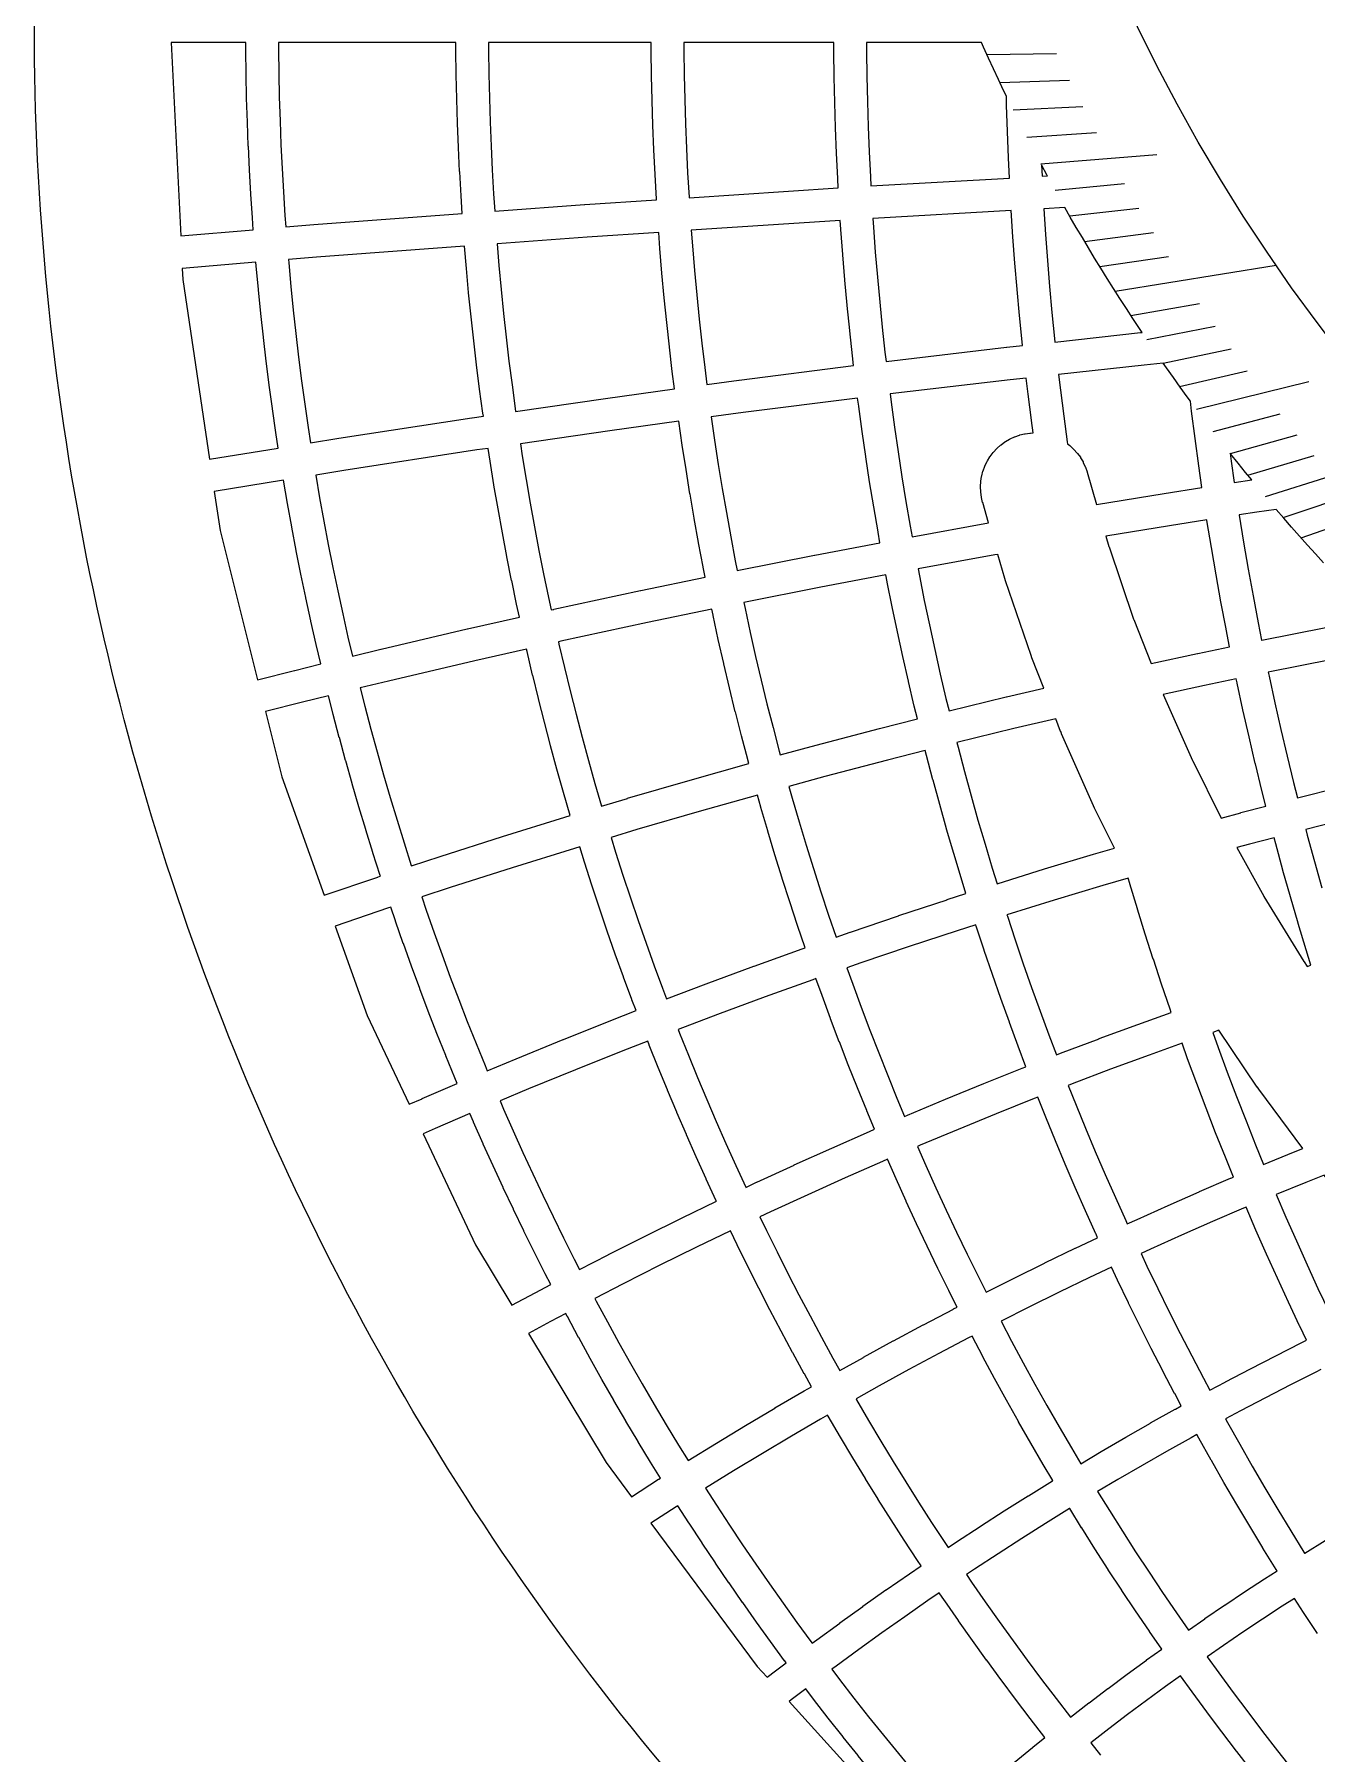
# Model space of a CAD drawing. Header units: millimetres. Extents: x -67 to 67, y -67 to 67.
# Drawn here: x -67 to -35.43, y -42.53 to -0.2 of the extents above; entities that cross this region are included whole.
import ezdxf

# ---------------------------------------------------------------- set-up
doc = ezdxf.new("R2010")
doc.units = ezdxf.units.MM
for name, color, linetype in [('CUT_INNER', 6, 'Continuous'), ('CUT_OUTER', 1, 'Continuous'), ('ENGRAVE', 7, 'Continuous'), ('ENGRAVE_FINE', 8, 'Continuous')]:
    doc.layers.add(name, color=color, linetype=linetype)

msp = doc.modelspace()

# ---------------------------------------------------------------- linework, layer by layer
at = {"layer": 'CUT_INNER'}
for points in [[(-61.6098, -5.0093), (-61.6313, -4.7213), (-61.6315, -4.7178), (-61.6699, -4.1322), (-61.6701, -4.1287), (-61.7034, -3.5427), (-61.7036, -3.5392), (-61.7317, -2.9529), (-61.7319, -2.9494), (-61.7549, -2.363), (-61.755, -2.3595), (-61.773, -1.7728), (-61.773, -1.7693), (-61.7858, -1.1825), (-61.7859, -1.179), (-61.7936, -0.5922), (-61.7936, -0.5887), (-61.7944, -0.402), (-63.6303, -0.402), (-63.3966, -5.1578)], [(-60.982, -1.1668), (-60.9693, -1.75), (-60.9515, -2.3332), (-60.9286, -2.9161), (-60.9006, -3.4989), (-60.8675, -4.0813), (-60.8293, -4.6635), (-60.8086, -4.9428), (-60.1183, -4.8854), (-60.1148, -4.8851), (-56.4655, -4.6139), (-56.4939, -4.1796), (-56.4941, -4.1761), (-56.5278, -3.5834), (-56.528, -3.5799), (-56.5565, -2.9869), (-56.5566, -2.9834), (-56.5799, -2.3901), (-56.58, -2.3866), (-56.5982, -1.7932), (-56.5983, -1.7897), (-56.6112, -1.1961), (-56.6113, -1.1926), (-56.6191, -0.599), (-56.6191, -0.5955), (-56.6199, -0.402), (-60.9904, -0.402), (-60.9896, -0.5834)], [(-55.8074, -1.1803), (-55.7945, -1.7704), (-55.7765, -2.3603), (-55.7533, -2.95), (-55.725, -3.5396), (-55.6915, -4.1288), (-55.6636, -4.5544), (-53.4502, -4.3899), (-53.4467, -4.3896), (-51.6818, -4.2739), (-51.6827, -4.2608), (-51.6829, -4.2573), (-51.7172, -3.653), (-51.7174, -3.6495), (-51.7464, -3.0449), (-51.7466, -3.0414), (-51.7703, -2.4365), (-51.7705, -2.433), (-51.789, -1.828), (-51.789, -1.8245), (-51.8022, -1.2193), (-51.8023, -1.2158), (-51.8102, -0.6106), (-51.8103, -0.6071), (-51.8112, -0.402), (-55.8159, -0.402), (-55.8151, -0.5902)], [(-50.9984, -1.2035), (-50.9853, -1.8052), (-50.9669, -2.4067), (-50.9433, -3.0081), (-50.9144, -3.6092), (-50.8803, -4.21), (-50.8795, -4.2214), (-47.2047, -3.9805), (-47.2175, -3.7543), (-47.2177, -3.7508), (-47.2476, -3.1293), (-47.2477, -3.1258), (-47.2722, -2.5041), (-47.2723, -2.5006), (-47.2913, -1.8787), (-47.2914, -1.8752), (-47.305, -1.2531), (-47.305, -1.2496), (-47.3132, -0.6275), (-47.3132, -0.624), (-47.3142, -0.402), (-51.0072, -0.402), (-51.0063, -0.6018)], [(-46.5011, -1.2373), (-46.4876, -1.8559), (-46.4687, -2.4743), (-46.4444, -3.0925), (-46.4147, -3.7105), (-46.4022, -3.9312), (-42.9912, -3.7375), (-43.0149, -3.2439), (-43.015, -3.2404), (-43.0404, -2.5958), (-43.0405, -2.5923), (-43.0602, -1.9474), (-43.0603, -1.9439), (-43.0651, -1.7207), (-43.1331, -1.5804), (-43.2595, -1.3154), (-43.3842, -1.0496), (-43.5073, -0.783), (-43.6288, -0.5156), (-43.6796, -0.402), (-46.5101, -0.402), (-46.5092, -0.6187)], [(-42.1884, -3.6919), (-42.0573, -3.6845), (-42.0642, -3.6719), (-42.2017, -3.4166)], [(-46.2933, -5.5626), (-46.2421, -6.1792), (-46.1855, -6.7953), (-46.1235, -7.4108), (-46.0562, -8.0259), (-46.0289, -8.2563), (-43.0617, -7.9051), (-43.0583, -7.9047), (-42.6684, -7.862), (-42.6783, -7.7712), (-42.6787, -7.7677), (-42.7433, -7.1258), (-42.7437, -7.1223), (-42.8027, -6.4799), (-42.803, -6.4764), (-42.8564, -5.8335), (-42.8567, -5.83), (-42.9045, -5.1866), (-42.9048, -5.1831), (-42.9469, -4.5403), (-46.3531, -4.7337), (-46.3392, -4.9456)], [(-42.1026, -5.1288), (-42.0551, -5.7687), (-42.0019, -6.4081), (-41.9432, -7.047), (-41.8789, -7.6854), (-41.8692, -7.7744), (-39.7621, -7.5437), (-39.7586, -7.5433), (-39.7229, -7.5397), (-39.789, -7.4414), (-39.9514, -7.1968), (-40.1123, -6.9511), (-40.2716, -6.7045), (-40.4295, -6.4569), (-40.5858, -6.2084), (-40.7406, -5.9589), (-40.8939, -5.7084), (-41.0456, -5.457), (-41.1958, -5.2047), (-41.3445, -4.9515), (-41.4915, -4.6973), (-41.624, -4.4652), (-42.1442, -4.4947)], [(-55.5603, -5.8945), (-55.5063, -6.4822), (-55.4472, -7.0694), (-55.3829, -7.6561), (-55.3136, -8.2422), (-55.2391, -8.8277), (-55.1595, -9.4125), (-55.1494, -9.4821), (-52.9401, -9.1618), (-52.9366, -9.1613), (-51.2385, -8.9302), (-51.2927, -8.504), (-51.2931, -8.5005), (-51.3642, -7.8994), (-51.3646, -7.8959), (-51.4305, -7.2942), (-51.4309, -7.2907), (-51.4915, -6.6885), (-51.4919, -6.685), (-51.5473, -6.0822), (-51.5476, -6.0787), (-51.5977, -5.4755), (-51.598, -5.472), (-51.6274, -5.0761), (-53.3924, -5.1918), (-55.605, -5.3562)], [(-50.7465, -6.0104), (-50.6914, -6.6097), (-50.6311, -7.2084), (-50.5656, -7.8067), (-50.4949, -8.4043), (-50.4418, -8.8218), (-49.651, -8.7142), (-49.6475, -8.7137), (-46.8268, -8.3549), (-46.8548, -8.1186), (-46.8552, -8.1151), (-46.9229, -7.4966), (-46.9233, -7.4931), (-46.9856, -6.8741), (-46.986, -6.8706), (-47.0429, -6.251), (-47.0432, -6.2475), (-47.0947, -5.6274), (-47.095, -5.6239), (-47.1411, -5.0034), (-47.1414, -4.9999), (-47.1556, -4.783), (-50.8251, -5.0235), (-50.7963, -5.4107)], [(-60.7378, -5.8267), (-60.6844, -6.4077), (-60.626, -6.9881), (-60.5624, -7.5681), (-60.4939, -8.1474), (-60.4202, -8.7262), (-60.3416, -9.3043), (-60.2579, -9.8816), (-60.2002, -10.2562), (-59.5059, -10.1431), (-59.5025, -10.1426), (-56.2252, -9.6381), (-56.2217, -9.6376), (-55.9451, -9.5975), (-55.9554, -9.5261), (-55.9559, -9.5227), (-56.036, -8.9344), (-56.0364, -8.9309), (-56.1113, -8.3419), (-56.1118, -8.3385), (-56.1816, -7.7489), (-56.182, -7.7454), (-56.2466, -7.1552), (-56.247, -7.1517), (-56.3064, -6.561), (-56.3068, -6.5575), (-56.3611, -5.9663), (-56.3614, -5.9628), (-56.4069, -5.4158), (-60.0535, -5.6868), (-60.7446, -5.7442)], [(-60.9938, -10.3854), (-61.0528, -10.0022), (-61.0533, -9.9987), (-61.1375, -9.4179), (-61.138, -9.4144), (-61.2171, -8.8329), (-61.2176, -8.8294), (-61.2917, -8.2472), (-61.2921, -8.2437), (-61.3611, -7.6608), (-61.3615, -7.6574), (-61.4254, -7.0739), (-61.4257, -7.0704), (-61.4845, -6.4865), (-61.4849, -6.483), (-61.5386, -5.8985), (-61.5389, -5.895), (-61.5459, -5.8108), (-63.3571, -5.9613), (-63.3435, -6.2387), (-63.3435, -6.2388), (-62.6875, -10.6613)], [(-41.7337, -8.9604), (-41.6527, -9.5968), (-41.5662, -10.2326), (-41.5591, -10.2811), (-41.507, -10.3206), (-41.4976, -10.3285), (-41.4101, -10.4095), (-41.4016, -10.4183), (-41.3224, -10.5074), (-41.3147, -10.517), (-41.2447, -10.6135), (-41.238, -10.6238), (-41.1778, -10.7267), (-41.1722, -10.7375), (-41.1223, -10.8459), (-41.1177, -10.8572), (-41.0778, -10.9728), (-41.0759, -10.9787), (-40.8439, -11.7733), (-39.1807, -11.5024), (-39.1772, -11.5019), (-38.2499, -11.3592), (-38.3274, -10.8248), (-38.3279, -10.8213), (-38.4189, -10.1524), (-38.4194, -10.1489), (-38.5046, -9.4791), (-38.505, -9.4757), (-38.5342, -9.2292), (-38.6107, -9.1253), (-38.7834, -8.8879), (-38.9547, -8.6494), (-39.1245, -8.4099), (-39.2045, -8.2956), (-39.6763, -8.3431), (-41.7795, -8.5734)], [(-45.9054, -9.254), (-45.8219, -9.8671), (-45.7331, -10.4794), (-45.639, -11.0909), (-45.5396, -11.7015), (-45.4348, -12.3113), (-45.3886, -12.5669), (-43.5036, -12.2261), (-43.6486, -11.7295), (-43.6501, -11.7236), (-43.6786, -11.6047), (-43.6809, -11.5926), (-43.6971, -11.4745), (-43.6982, -11.4623), (-43.7028, -11.3432), (-43.7026, -11.3309), (-43.6955, -11.2119), (-43.6942, -11.1997), (-43.6755, -11.082), (-43.673, -11.07), (-43.6428, -10.9546), (-43.6391, -10.9429), (-43.5977, -10.8311), (-43.5929, -10.8198), (-43.5408, -10.7126), (-43.5349, -10.7018), (-43.4726, -10.6002), (-43.4656, -10.5901), (-43.3936, -10.4951), (-43.3857, -10.4857), (-43.3047, -10.3982), (-43.296, -10.3896), (-43.2068, -10.3105), (-43.1972, -10.3028), (-43.1007, -10.2328), (-43.0905, -10.2261), (-42.9876, -10.1659), (-42.9767, -10.1602), (-42.8684, -10.1104), (-42.857, -10.1058), (-42.7443, -10.0668), (-42.7326, -10.0634), (-42.6166, -10.0356), (-42.6046, -10.0334), (-42.4864, -10.0171), (-42.4742, -10.0161), (-42.4074, -10.0135), (-42.4496, -9.7035), (-42.45, -9.7001), (-42.5315, -9.0601), (-42.5319, -9.0566), (-42.5787, -8.661), (-42.969, -8.7037), (-45.9308, -9.0543)], [(-50.2514, -10.1932), (-50.1599, -10.788), (-50.0631, -11.3819), (-49.9612, -11.975), (-49.8541, -12.5672), (-49.7419, -13.1585), (-49.694, -13.3993), (-47.7897, -13.0205), (-47.7863, -13.0198), (-46.1789, -12.7147), (-46.2263, -12.4526), (-46.2269, -12.4492), (-46.3323, -11.836), (-46.3328, -11.8325), (-46.4329, -11.2184), (-46.4334, -11.2149), (-46.5281, -10.6), (-46.5286, -10.5965), (-46.6179, -9.9807), (-46.6183, -9.9772), (-46.7023, -9.3607), (-46.7027, -9.3572), (-46.7287, -9.1529), (-49.5443, -9.5111), (-50.3347, -9.6186)], [(-54.985, -10.5799), (-54.8901, -11.1624), (-54.7902, -11.7441), (-54.6852, -12.3249), (-54.5751, -12.9047), (-54.4599, -13.4836), (-54.3398, -14.0614), (-54.2727, -14.3702), (-54.2089, -14.3558), (-54.2055, -14.355), (-52.0731, -13.892), (-52.0696, -13.8913), (-50.4816, -13.561), (-50.5308, -13.3136), (-50.5315, -13.3102), (-50.6444, -12.7155), (-50.645, -12.712), (-50.7527, -12.1164), (-50.7533, -12.1129), (-50.8558, -11.5164), (-50.8564, -11.5129), (-50.9537, -10.9155), (-50.9542, -10.912), (-51.0463, -10.3137), (-51.0468, -10.3103), (-51.1314, -9.727), (-52.8265, -9.9577), (-55.0316, -10.2775)], [(-60.0726, -11.05), (-59.9765, -11.6091), (-59.8727, -12.1832), (-59.7639, -12.7563), (-59.6501, -13.3285), (-59.5313, -13.8997), (-59.4075, -14.4698), (-59.2787, -15.0389), (-59.1677, -15.5103), (-58.468, -15.3391), (-58.4645, -15.3382), (-56.3406, -14.8381), (-56.3371, -14.8373), (-55.0569, -14.5476), (-55.1258, -14.2303), (-55.1266, -14.2268), (-55.2475, -13.6456), (-55.2482, -13.6421), (-55.364, -13.0598), (-55.3647, -13.0564), (-55.4754, -12.4731), (-55.476, -12.4697), (-55.5817, -11.8854), (-55.5823, -11.882), (-55.6828, -11.2969), (-55.6834, -11.2934), (-55.7788, -10.7074), (-55.7794, -10.704), (-55.8273, -10.3928), (-56.1046, -10.433), (-59.3784, -10.9369)], [(-37.5315, -10.7112), (-37.4552, -11.2369), (-37.0261, -11.1708), (-37.177, -10.9858), (-37.3612, -10.7571), (-37.544, -10.5273), (-37.5591, -10.508)], [(-60.5909, -15.8586), (-60.5875, -15.8577), (-59.9487, -15.7014), (-60.0617, -15.2214), (-60.0625, -15.218), (-60.192, -14.6456), (-60.1928, -14.6421), (-60.3173, -14.0686), (-60.3181, -14.0652), (-60.4376, -13.4905), (-60.4383, -13.4871), (-60.5528, -12.9115), (-60.5535, -12.908), (-60.6629, -12.3314), (-60.6636, -12.328), (-60.768, -11.7504), (-60.7686, -11.7469), (-60.8662, -11.1792), (-62.5695, -11.4566), (-62.427, -12.4175), (-62.427, -12.4175), (-61.5068, -16.0912)], [(-38.3579, -15.4437), (-38.3545, -15.4429), (-37.568, -15.2794), (-37.6553, -14.8404), (-37.656, -14.8369), (-37.7819, -14.1736), (-37.7826, -14.1702), (-37.9027, -13.5058), (-37.9033, -13.5024), (-38.0176, -12.837), (-38.0182, -12.8335), (-38.1267, -12.1672), (-38.1273, -12.1637), (-38.1288, -12.154), (-39.0531, -12.2963), (-40.617, -12.551), (-40.5414, -12.8098), (-40.5381, -12.8204), (-39.9333, -14.5956), (-39.9295, -14.606), (-39.5046, -15.6926)], [(-45.2093, -13.528), (-45.0886, -14.1348), (-44.9626, -14.7405), (-44.8313, -15.3451), (-44.6948, -15.9486), (-44.553, -16.5508), (-44.4786, -16.8547), (-43.0684, -16.5096), (-43.065, -16.5088), (-42.1475, -16.2927), (-42.4378, -15.5504), (-42.4388, -15.5478), (-42.4583, -15.4945), (-42.4592, -15.4919), (-43.0858, -13.6526), (-43.0867, -13.6499), (-43.1038, -13.5959), (-43.1046, -13.5932), (-43.2769, -13.0028), (-43.3505, -13.0154), (-45.2417, -13.3574)], [(-49.5019, -14.3379), (-49.3742, -14.926), (-49.2414, -15.513), (-49.1035, -16.0987), (-48.9605, -16.6833), (-48.8123, -17.2666), (-48.6591, -17.8485), (-48.6342, -17.9397), (-47.7494, -17.6985), (-47.746, -17.6976), (-46.1925, -17.2886), (-46.1892, -17.2877), (-45.2582, -17.0513), (-45.3344, -16.7402), (-45.3352, -16.7368), (-45.4778, -16.1311), (-45.4786, -16.1277), (-45.6159, -15.5208), (-45.6167, -15.5174), (-45.7487, -14.9094), (-45.7494, -14.9059), (-45.8761, -14.2968), (-45.8768, -14.2933), (-45.9982, -13.6831), (-45.9989, -13.6796), (-46.032, -13.5051), (-47.6346, -13.8094), (-49.5333, -14.1871)], [(-54.0976, -15.1549), (-54.0843, -15.2138), (-53.949, -15.7883), (-53.8087, -16.3616), (-53.6634, -16.9336), (-53.5132, -17.5043), (-53.3579, -18.0738), (-53.1977, -18.6418), (-53.0347, -19.2012), (-52.3977, -19.0095), (-52.3943, -19.0085), (-50.8521, -18.559), (-50.8487, -18.558), (-49.4097, -18.1521), (-49.4352, -18.0583), (-49.4362, -18.0549), (-49.5903, -17.4696), (-49.5911, -17.4662), (-49.7401, -16.8795), (-49.741, -16.8761), (-49.8849, -16.2881), (-49.8857, -16.2847), (-50.0244, -15.6955), (-50.0252, -15.6921), (-50.1588, -15.1017), (-50.1596, -15.0983), (-50.288, -14.5068), (-50.2887, -14.5033), (-50.3209, -14.3487), (-51.9042, -14.6781), (-54.0332, -15.1403)], [(-58.9764, -16.2912), (-58.8627, -16.7389), (-58.7142, -17.3031), (-58.5607, -17.8659), (-58.4024, -18.4274), (-58.2391, -18.9875), (-58.071, -19.5462), (-57.898, -20.1034), (-57.7201, -20.659), (-57.7151, -20.6742), (-57.01, -20.4417), (-57.0067, -20.4406), (-55.4768, -19.9509), (-55.4734, -19.9498), (-53.9393, -19.4735), (-53.9359, -19.4724), (-53.8046, -19.4329), (-53.9701, -18.8651), (-53.9711, -18.8617), (-54.1322, -18.2903), (-54.1332, -18.2869), (-54.2893, -17.7141), (-54.2902, -17.7107), (-54.4414, -17.1366), (-54.4423, -17.1332), (-54.5884, -16.5578), (-54.5893, -16.5544), (-54.7304, -15.9777), (-54.7312, -15.9743), (-54.8673, -15.3964), (-54.8681, -15.3929), (-54.8818, -15.3323), (-56.158, -15.6211), (-58.2786, -16.1204)], [(-36.4561, -16.6578), (-36.3079, -17.3129), (-36.154, -17.9666), (-35.9943, -18.619), (-35.8986, -18.996), (-34.8588, -18.7319), (-34.8554, -18.731), (-33.6374, -18.433), (-33.634, -18.4322), (-33.209, -18.3321), (-33.3313, -17.7917), (-33.332, -17.7883), (-33.4835, -17.0908), (-33.4842, -17.0874), (-33.6296, -16.3885), (-33.6303, -16.3851), (-33.7695, -15.6851), (-33.7702, -15.6816), (-33.8313, -15.3597), (-35.0476, -15.5906), (-36.6191, -15.9032), (-36.5986, -16.0015)], [(-37.2934, -19.3615), (-37.29, -19.3606), (-36.6765, -19.1991), (-36.774, -18.8152), (-36.7749, -18.8118), (-36.9353, -18.156), (-36.9362, -18.1526), (-37.0909, -17.4955), (-37.0917, -17.492), (-37.2407, -16.8336), (-37.2415, -16.8301), (-37.3847, -16.1704), (-37.3854, -16.1669), (-37.4062, -16.0669), (-38.189, -16.2297), (-39.2036, -16.45), (-38.4826, -18.0774), (-38.4778, -18.0874), (-37.7785, -19.4938)], [(-58.539, -20.9459), (-58.5356, -20.9448), (-58.4787, -20.926), (-58.4842, -20.9091), (-58.4853, -20.9058), (-58.6642, -20.3468), (-58.6653, -20.3435), (-58.8393, -19.7829), (-58.8404, -19.7796), (-59.0095, -19.2176), (-59.0105, -19.2142), (-59.1747, -18.6507), (-59.1757, -18.6474), (-59.335, -18.0825), (-59.336, -18.0791), (-59.4903, -17.5129), (-59.4913, -17.5095), (-59.6407, -16.9419), (-59.6416, -16.9385), (-59.7574, -16.4823), (-60.3947, -16.6383), (-61.3114, -16.8711), (-60.9093, -18.4766), (-60.9092, -18.4767), (-59.8647, -21.3959)], [(-44.2536, -17.7514), (-44.0961, -18.3497), (-43.9334, -18.9466), (-43.7654, -19.5421), (-43.5923, -20.1361), (-43.414, -20.7285), (-43.2954, -21.1104), (-42.1278, -20.7478), (-42.1244, -20.7468), (-40.9237, -20.3855), (-40.9204, -20.3845), (-40.4035, -20.2338), (-40.8926, -19.2504), (-40.8938, -19.2479), (-40.9179, -19.1966), (-40.9191, -19.1941), (-41.7063, -17.4175), (-41.7074, -17.415), (-41.7292, -17.3626), (-41.7302, -17.3601), (-41.8518, -17.0491), (-42.879, -17.291), (-44.2833, -17.6346)], [(-48.3375, -19.0084), (-48.1691, -19.5861), (-47.9956, -20.1624), (-47.8172, -20.7371), (-47.6337, -21.3103), (-47.4452, -21.8818), (-47.2611, -22.4243), (-46.9108, -22.302), (-46.9075, -22.3009), (-45.7202, -21.8978), (-45.7168, -21.8967), (-44.5261, -21.5041), (-44.5227, -21.503), (-44.0613, -21.3553), (-44.1824, -20.9653), (-44.1834, -20.9619), (-44.3627, -20.3661), (-44.3637, -20.3628), (-44.5378, -19.7654), (-44.5388, -19.762), (-44.7077, -19.1632), (-44.7086, -19.1598), (-44.8723, -18.5595), (-44.8732, -18.5561), (-45.0316, -17.9544), (-45.0325, -17.951), (-45.0629, -17.8312), (-45.9895, -18.0665), (-47.5396, -18.4746), (-48.4203, -18.7147)], [(-52.6875, -20.3372), (-52.5075, -20.8993), (-52.3227, -21.4598), (-52.133, -22.0187), (-51.9384, -22.5759), (-51.739, -23.1314), (-51.5347, -23.6851), (-51.4358, -23.946), (-50.4609, -23.5767), (-50.4576, -23.5755), (-49.2813, -23.1415), (-49.278, -23.1403), (-48.0979, -22.7166), (-48.0946, -22.7154), (-48.0201, -22.6894), (-48.2071, -22.1386), (-48.2082, -22.1353), (-48.3978, -21.5604), (-48.3989, -21.5571), (-48.5834, -20.9806), (-48.5845, -20.9772), (-48.764, -20.3991), (-48.765, -20.3958), (-48.9394, -19.8162), (-48.9404, -19.8128), (-49.1098, -19.2317), (-49.1108, -19.2283), (-49.1957, -18.9272), (-50.6288, -19.3313), (-52.1676, -19.7799), (-52.8013, -19.9706)], [(-57.4614, -21.4371), (-57.3499, -21.7655), (-57.1575, -22.3163), (-56.9604, -22.8654), (-56.7585, -23.4127), (-56.5518, -23.9583), (-56.3403, -24.502), (-56.1241, -25.0439), (-55.9032, -25.5839), (-55.8476, -25.7166), (-55.1402, -25.42), (-55.1369, -25.4186), (-53.9764, -24.9438), (-53.9732, -24.9425), (-52.8086, -24.4779), (-52.8053, -24.4766), (-52.1859, -24.2357), (-52.2872, -23.9683), (-52.2884, -23.965), (-52.4939, -23.408), (-52.4951, -23.4047), (-52.6957, -22.8459), (-52.6969, -22.8426), (-52.8926, -22.2821), (-52.8938, -22.2788), (-53.0846, -21.7166), (-53.0857, -21.7133), (-53.2717, -21.1494), (-53.2727, -21.1461), (-53.4537, -20.5806), (-53.4548, -20.5773), (-53.5712, -20.2023), (-53.7025, -20.2418), (-55.2333, -20.7171), (-56.7599, -21.2058)], [(-35.5685, -23.1167), (-35.6859, -22.7385), (-35.6869, -22.7352), (-35.8815, -22.0887), (-35.8825, -22.0853), (-36.0714, -21.4372), (-36.0724, -21.4338), (-36.2556, -20.784), (-36.2566, -20.7806), (-36.4342, -20.1293), (-36.4351, -20.1259), (-36.4742, -19.9773), (-37.0836, -20.1377), (-37.3911, -20.2215), (-36.7289, -21.4169), (-36.7233, -21.4265), (-35.7428, -23.0251), (-35.7368, -23.0344), (-35.661, -23.1464)], [(-40.7831, -24.9257), (-40.7798, -24.9245), (-39.8297, -24.574), (-39.8264, -24.5728), (-39.0082, -24.279), (-39.0356, -24.2006), (-39.0368, -24.1973), (-39.2441, -23.5864), (-39.2452, -23.5831), (-39.4473, -22.9704), (-39.4484, -22.967), (-39.645, -22.3526), (-39.6461, -22.3493), (-39.8374, -21.7332), (-39.8384, -21.7298), (-40.0243, -21.1121), (-40.0253, -21.1087), (-40.065, -20.9726), (-40.6937, -21.1559), (-41.891, -21.5162), (-43.0521, -21.8767), (-43.0419, -21.9087), (-42.8482, -22.4962), (-42.6493, -23.0821), (-42.4453, -23.6662), (-42.2362, -24.2485), (-42.0221, -24.829), (-41.8342, -25.325), (-41.7334, -25.2857), (-41.7301, -25.2845)], [(-57.455, -26.4026), (-57.4517, -26.4012), (-56.588, -26.0301), (-56.6454, -25.8932), (-56.6467, -25.8899), (-56.8689, -25.3467), (-56.8703, -25.3435), (-57.0877, -24.7983), (-57.089, -24.7951), (-57.3017, -24.2481), (-57.303, -24.2448), (-57.5109, -23.6959), (-57.5122, -23.6927), (-57.7153, -23.142), (-57.7165, -23.1387), (-57.9148, -22.5863), (-57.916, -22.583), (-58.1095, -22.0289), (-58.1107, -22.0256), (-58.225, -21.6889), (-58.2822, -21.7078), (-59.5938, -22.153), (-58.8049, -24.3578), (-58.8049, -24.3578), (-57.7719, -26.542)], [(-44.5649, -26.4155), (-44.5616, -26.4141), (-43.6243, -26.0307), (-43.6211, -26.0293), (-42.6805, -25.6541), (-42.6772, -25.6528), (-42.5835, -25.6164), (-42.7746, -25.1122), (-42.7758, -25.1089), (-42.9911, -24.5251), (-42.9923, -24.5218), (-43.2026, -23.9362), (-43.2038, -23.9329), (-43.4089, -23.3455), (-43.4101, -23.3422), (-43.6101, -22.753), (-43.6112, -22.7497), (-43.806, -22.1588), (-43.8071, -22.1554), (-43.8179, -22.1216), (-44.2759, -22.2682), (-45.4634, -22.6597), (-46.6474, -23.0616), (-46.9948, -23.183), (-46.85, -23.5862), (-46.6417, -24.1508), (-46.4285, -24.7136), (-46.2104, -25.2745), (-45.9874, -25.8334), (-45.7595, -26.3904), (-45.5717, -26.8384), (-45.502, -26.8084), (-45.4988, -26.8071)], [(-48.2924, -28.0363), (-48.2892, -28.0348), (-47.3658, -27.6189), (-47.3626, -27.6175), (-46.4357, -27.2096), (-46.4325, -27.2082), (-46.3104, -27.1558), (-46.5017, -26.6997), (-46.503, -26.6965), (-46.7322, -26.1362), (-46.7335, -26.133), (-46.9578, -25.5708), (-46.9591, -25.5675), (-47.1785, -25.0034), (-47.1797, -25.0001), (-47.3942, -24.434), (-47.3954, -24.4308), (-47.6049, -23.8629), (-47.6061, -23.8596), (-47.7539, -23.448), (-47.8278, -23.4739), (-49.0046, -23.8964), (-50.1777, -24.3292), (-51.147, -24.6964), (-51.1117, -24.7871), (-50.893, -25.3352), (-50.6695, -25.8815), (-50.4413, -26.4258), (-50.2083, -26.968), (-49.9706, -27.5082), (-49.7282, -28.0464), (-49.4811, -28.5823), (-49.4793, -28.5863), (-49.2152, -28.4617), (-49.2121, -28.4603)], [(-37.9825, -24.7711), (-37.8476, -25.1468), (-37.6256, -25.7488), (-37.3982, -26.3488), (-37.1657, -26.9468), (-36.9279, -27.5427), (-36.7322, -28.0213), (-35.9968, -27.7204), (-35.9935, -27.7191), (-35.7663, -27.6284), (-36.8513, -26.168), (-36.8529, -26.1657), (-36.8857, -26.1195), (-36.8873, -26.1172), (-37.8329, -24.7188)], [(-51.961, -29.7862), (-51.9579, -29.7846), (-51.0496, -29.3367), (-51.0465, -29.3352), (-50.2061, -28.9299), (-50.209, -28.9237), (-50.2105, -28.9205), (-50.4591, -28.3814), (-50.4605, -28.3782), (-50.7044, -27.8369), (-50.7058, -27.8337), (-50.9449, -27.2902), (-50.9463, -27.287), (-51.1807, -26.7415), (-51.1821, -26.7383), (-51.4117, -26.1908), (-51.413, -26.1875), (-51.6378, -25.638), (-51.6391, -25.6348), (-51.8591, -25.0834), (-51.8604, -25.0801), (-51.897, -24.986), (-52.5123, -25.2253), (-53.6736, -25.6886), (-54.8309, -26.1621), (-55.5337, -26.4568), (-55.4473, -26.6579), (-55.2124, -27.1919), (-54.9727, -27.7239), (-54.7285, -28.2537), (-54.4796, -28.7814), (-54.2262, -29.3068), (-53.9681, -29.8301), (-53.7055, -30.351), (-53.5738, -30.6069), (-52.8685, -30.2436), (-52.8654, -30.242)], [(-41.4436, -26.0357), (-41.5427, -26.0743), (-41.3494, -26.5588), (-41.1151, -27.1315), (-40.8759, -27.702), (-40.6316, -28.2705), (-40.3825, -28.8368), (-40.1283, -29.4009), (-40.089, -29.4862), (-39.8486, -29.3754), (-39.8454, -29.3739), (-39.0841, -29.031), (-39.0809, -29.0295), (-38.3166, -28.6932), (-38.3134, -28.6918), (-37.5462, -28.3622), (-37.5429, -28.3609), (-37.4738, -28.3319), (-37.6727, -27.8455), (-37.6741, -27.8423), (-37.9131, -27.2431), (-37.9144, -27.2398), (-38.1482, -26.6385), (-38.1495, -26.6352), (-38.378, -26.032), (-38.3793, -26.0287), (-38.6026, -25.4234), (-38.6038, -25.4201), (-38.7412, -25.0374), (-39.5531, -25.3289), (-40.4999, -25.6782)], [(-44.2556, -27.1576), (-45.1863, -27.5478), (-45.2545, -27.5772), (-45.0469, -28.0492), (-44.7997, -28.5979), (-44.5477, -29.1444), (-44.291, -29.6887), (-44.0296, -30.2307), (-43.7634, -30.7705), (-43.564, -31.1662), (-42.8758, -30.8193), (-42.8726, -30.8178), (-42.1237, -30.4485), (-42.1206, -30.4469), (-41.3685, -30.0842), (-41.3653, -30.0826), (-40.8183, -29.8247), (-40.8592, -29.7359), (-40.8607, -29.7327), (-41.1162, -29.1654), (-41.1177, -29.1622), (-41.3683, -28.5927), (-41.3696, -28.5895), (-41.6153, -28.0178), (-41.6166, -28.0146), (-41.8572, -27.4408), (-41.8586, -27.4375), (-42.0942, -26.8616), (-42.0955, -26.8584), (-42.2921, -26.3657), (-42.3842, -26.4015), (-43.3215, -26.7755)], [(-54.6712, -31.1821), (-54.6681, -31.1805), (-54.2862, -30.9795), (-54.4211, -30.7176), (-54.4227, -30.7145), (-54.6869, -30.1904), (-54.6884, -30.1872), (-54.948, -29.6609), (-54.9496, -29.6577), (-55.2046, -29.1291), (-55.2061, -29.1259), (-55.4564, -28.5951), (-55.4579, -28.5919), (-55.7036, -28.0589), (-55.7051, -28.0557), (-55.9461, -27.5206), (-55.9476, -27.5174), (-56.1839, -26.9801), (-56.1853, -26.9769), (-56.2741, -26.7703), (-57.1328, -27.1392), (-57.428, -27.2691), (-56.1343, -30.0044), (-56.1343, -30.0044), (-55.244, -31.4898)], [(-47.9574, -28.7672), (-48.8739, -29.1897), (-49.1346, -29.3126), (-48.973, -29.6477), (-48.7119, -30.1771), (-48.4463, -30.7041), (-48.176, -31.2288), (-47.9012, -31.7511), (-47.6219, -32.271), (-47.338, -32.7884), (-47.1657, -33.0961), (-46.5859, -32.7714), (-46.5828, -32.7697), (-45.8507, -32.3681), (-45.8476, -32.3664), (-45.1121, -31.9712), (-45.109, -31.9695), (-44.37, -31.5807), (-44.3669, -31.5791), (-44.279, -31.5338), (-44.4822, -31.1308), (-44.4837, -31.1276), (-44.7515, -30.5848), (-44.753, -30.5816), (-45.016, -30.0364), (-45.0175, -30.0332), (-45.2757, -29.4858), (-45.2772, -29.4826), (-45.5306, -28.9329), (-45.532, -28.9297), (-45.7806, -28.3778), (-45.7821, -28.3746), (-45.9933, -27.8946), (-46.1135, -27.9462), (-47.0372, -28.3527)], [(-33.9165, -31.5035), (-33.9133, -31.502), (-33.2805, -31.2103), (-33.2773, -31.2088), (-32.8627, -31.0221), (-33.0521, -30.8276), (-33.054, -30.8256), (-33.0927, -30.7841), (-33.0945, -30.782), (-34.387, -29.3311), (-34.3889, -29.329), (-34.4256, -29.2859), (-34.4274, -29.2837), (-35.241, -28.2845), (-35.694, -28.4652), (-36.4219, -28.763), (-36.1836, -29.3178), (-35.9252, -29.905), (-35.6617, -30.49), (-35.393, -31.0727), (-35.1194, -31.653), (-34.9535, -31.9969), (-34.5499, -31.8022), (-34.5467, -31.8007)], [(-37.0566, -33.0521), (-37.0535, -33.0505), (-36.4341, -32.7315), (-36.4309, -32.7299), (-35.8087, -32.4163), (-35.8056, -32.4147), (-35.6755, -32.3506), (-35.8443, -32.0007), (-35.8458, -31.9976), (-36.121, -31.4141), (-36.1225, -31.4109), (-36.3925, -30.825), (-36.394, -30.8219), (-36.659, -30.2337), (-36.6604, -30.2304), (-36.9202, -29.64), (-36.9216, -29.6367), (-37.1636, -29.0736), (-37.2304, -29.1016), (-37.9944, -29.4299), (-38.7555, -29.7647), (-39.5136, -30.1063), (-39.7502, -30.2153), (-39.6054, -30.5223), (-39.3366, -31.0796), (-39.063, -31.6345), (-38.7845, -32.187), (-38.5012, -32.737), (-38.2131, -33.2846), (-38.0538, -33.581), (-37.6764, -33.3782), (-37.6733, -33.3766)], [(-52.5019, -30.9592), (-53.2017, -31.3196), (-53.1668, -31.386), (-52.8906, -31.8999), (-52.61, -32.4114), (-52.325, -32.9204), (-52.0355, -33.427), (-51.7416, -33.9309), (-51.4433, -34.4323), (-51.1406, -34.9311), (-50.9035, -35.3143), (-50.2073, -34.8834), (-50.2043, -34.8816), (-49.4904, -34.4484), (-49.4874, -34.4466), (-48.7698, -34.0197), (-48.7668, -34.0179), (-48.0455, -33.5972), (-48.0424, -33.5955), (-47.8645, -33.4938), (-48.0403, -33.1798), (-48.042, -33.1767), (-48.3276, -32.6562), (-48.3293, -32.6531), (-48.6103, -32.1301), (-48.6119, -32.127), (-48.8884, -31.6016), (-48.89, -31.5985), (-49.1618, -31.0707), (-49.1634, -31.0675), (-49.4307, -30.5374), (-49.4322, -30.5342), (-49.6948, -30.0018), (-49.6964, -29.9986), (-49.8615, -29.6563), (-50.6956, -30.0586), (-51.6007, -30.505)], [(-40.1263, -34.7363), (-40.1232, -34.7345), (-39.5183, -34.3888), (-39.5152, -34.387), (-38.9073, -34.0466), (-38.9042, -34.0449), (-38.7599, -33.9657), (-38.9222, -33.6636), (-38.9238, -33.6605), (-39.2136, -33.1098), (-39.2152, -33.1067), (-39.5001, -32.5535), (-39.5017, -32.5504), (-39.7817, -31.9948), (-39.7833, -31.9917), (-40.0585, -31.4336), (-40.06, -31.4305), (-40.3303, -30.87), (-40.3318, -30.8669), (-40.4795, -30.5538), (-41.0208, -30.8091), (-41.7697, -31.1703), (-42.5155, -31.5381), (-43.1967, -31.8815), (-42.9368, -32.3755), (-42.652, -32.9056), (-42.3625, -33.4332), (-42.0684, -33.9583), (-41.7698, -34.4808), (-41.4666, -35.0006), (-41.2355, -35.3891), (-40.7312, -35.0891), (-40.7282, -35.0873)], [(-51.6295, -35.7722), (-51.6265, -35.7703), (-51.5836, -35.7432), (-51.8252, -35.3527), (-51.827, -35.3497), (-52.1315, -34.8479), (-52.1333, -34.8449), (-52.4334, -34.3405), (-52.4352, -34.3375), (-52.7309, -33.8305), (-52.7326, -33.8274), (-53.0239, -33.3179), (-53.0256, -33.3148), (-53.3124, -32.8027), (-53.3141, -32.7997), (-53.5964, -32.2851), (-53.598, -32.282), (-53.8758, -31.765), (-53.8775, -31.7619), (-53.9141, -31.6923), (-54.2922, -31.8912), (-54.8302, -32.1802), (-52.9231, -35.362), (-52.923, -35.3621), (-52.2993, -36.203)], [(-43.7085, -36.9316), (-43.7055, -36.9297), (-43.1195, -36.5527), (-43.1165, -36.5508), (-42.5272, -36.179), (-42.5243, -36.1771), (-41.9317, -35.8105), (-41.9287, -35.8086), (-41.9234, -35.8054), (-42.1585, -35.4102), (-42.1603, -35.4072), (-42.4652, -34.8843), (-42.467, -34.8812), (-42.7673, -34.3557), (-42.7691, -34.3526), (-43.0648, -33.8245), (-43.0665, -33.8215), (-43.3577, -33.2908), (-43.3594, -33.2877), (-43.6459, -32.7545), (-43.6475, -32.7514), (-43.9118, -32.2491), (-43.9972, -32.2931), (-44.7331, -32.6802), (-45.4656, -33.0738), (-46.1946, -33.4737), (-46.7685, -33.7952), (-46.7568, -33.8158), (-46.4594, -34.3256), (-46.1577, -34.8328), (-45.8515, -35.3374), (-45.5409, -35.8393), (-45.226, -36.3384), (-44.9067, -36.8348), (-44.5831, -37.3284), (-44.4998, -37.453), (-44.2941, -37.3156), (-44.2912, -37.3136)], [(-47.1709, -39.3113), (-47.168, -39.3093), (-46.6025, -38.9022), (-46.5997, -38.9001), (-46.0307, -38.498), (-46.0278, -38.496), (-45.4553, -38.0988), (-45.4524, -38.0968), (-45.1666, -37.9022), (-45.2526, -37.7736), (-45.2545, -37.7707), (-45.58, -37.2742), (-45.582, -37.2712), (-45.9031, -36.7719), (-45.905, -36.7689), (-46.2218, -36.2668), (-46.2237, -36.2638), (-46.5361, -35.759), (-46.5379, -35.756), (-46.8459, -35.2484), (-46.8477, -35.2454), (-47.1513, -34.7352), (-47.1531, -34.7322), (-47.4522, -34.2193), (-47.4539, -34.2163), (-47.4673, -34.1928), (-47.642, -34.2926), (-48.3602, -34.7115), (-49.0748, -35.1367), (-49.7857, -35.568), (-50.4748, -35.9945), (-50.2067, -36.4113), (-49.8868, -36.8992), (-49.5627, -37.3842), (-49.2343, -37.8665), (-48.9018, -38.3458), (-48.5651, -38.8223), (-48.2242, -39.2958), (-47.8792, -39.7662), (-47.8474, -39.8089), (-47.7356, -39.7254), (-47.7328, -39.7234)], [(-37.6922, -38.8745), (-37.6893, -38.8725), (-37.2031, -38.5477), (-37.2002, -38.5458), (-36.7112, -38.2252), (-36.7083, -38.2233), (-36.4018, -38.0261), (-36.4197, -37.9977), (-36.4216, -37.9947), (-36.749, -37.4656), (-36.7508, -37.4626), (-37.0736, -36.9307), (-37.0754, -36.9277), (-37.3936, -36.393), (-37.3953, -36.39), (-37.7088, -35.8525), (-37.7105, -35.8494), (-38.0193, -35.3092), (-38.021, -35.3062), (-38.325, -34.7633), (-38.3267, -34.7602), (-38.3753, -34.6717), (-38.5159, -34.7489), (-39.1208, -35.0877), (-39.7227, -35.4317), (-40.3216, -35.7809), (-40.8191, -36.0769), (-40.5301, -36.544), (-40.2089, -37.053), (-39.8834, -37.5591), (-39.5534, -38.0624), (-39.2191, -38.5628), (-38.8804, -39.0602), (-38.5842, -39.4871), (-38.1784, -39.2056), (-38.1755, -39.2036)], [(-48.8542, -40.5684), (-48.8514, -40.5662), (-48.4903, -40.2917), (-48.5245, -40.2459), (-48.5266, -40.2431), (-48.8736, -39.7697), (-48.8757, -39.7669), (-49.2186, -39.2906), (-49.2206, -39.2877), (-49.5594, -38.8084), (-49.5614, -38.8056), (-49.8959, -38.3233), (-49.8979, -38.3204), (-50.2282, -37.8353), (-50.2302, -37.8324), (-50.5563, -37.3444), (-50.5582, -37.3414), (-50.88, -36.8506), (-50.8819, -36.8477), (-51.1549, -36.4233), (-51.196, -36.4493), (-51.8193, -36.8502), (-49.2021, -40.3791), (-49.2021, -40.3792), (-48.9579, -40.6486)], [(-40.5649, -40.9237), (-40.5621, -40.9216), (-40.0937, -40.5718), (-40.0908, -40.5697), (-39.6193, -40.224), (-39.6165, -40.2219), (-39.2407, -39.9514), (-39.542, -39.5171), (-39.544, -39.5142), (-39.8846, -39.0138), (-39.8866, -39.0109), (-40.2229, -38.5076), (-40.2248, -38.5047), (-40.5567, -37.9985), (-40.5586, -37.9955), (-40.8861, -37.4865), (-40.888, -37.4835), (-41.211, -36.9716), (-41.2128, -36.9686), (-41.507, -36.4932), (-41.5102, -36.4951), (-42.0997, -36.8599), (-42.686, -37.2299), (-43.2691, -37.6049), (-43.8489, -37.985), (-44.0505, -38.1197), (-43.923, -38.3069), (-43.5866, -38.7919), (-43.246, -39.2739), (-42.9012, -39.7528), (-42.5522, -40.2288), (-42.1991, -40.7017), (-41.8418, -41.1715), (-41.4863, -41.6307), (-41.0331, -41.2798), (-41.0303, -41.2776)], [(-45.102, -44.664), (-45.0994, -44.6617), (-45.0212, -44.5919), (-45.1992, -44.3889), (-45.2015, -44.3863), (-45.5846, -43.9416), (-45.5869, -43.939), (-45.9661, -43.491), (-45.9684, -43.4883), (-46.3437, -43.0371), (-46.3459, -43.0344), (-46.7172, -42.5799), (-46.7194, -42.5771), (-47.0868, -42.1194), (-47.089, -42.1167), (-47.4524, -41.6558), (-47.4545, -41.653), (-47.8138, -41.1889), (-47.816, -41.1861), (-48.0074, -40.9345), (-48.3633, -41.2052), (-48.4163, -41.2462), (-45.2208, -44.7719)]]:
    msp.add_lwpolyline(points, close=True, dxfattribs=at)
for points in [[(-35.2593, -13.2088), (-35.4572, -12.9919), (-35.6537, -12.7737), (-35.8489, -12.5544), (-36.0427, -12.3338), (-36.2352, -12.112), (-36.4209, -11.8954), (-36.8999, -11.9649), (-37.3341, -12.0317), (-37.3329, -12.0397), (-37.225, -12.7025), (-37.1112, -13.3645), (-36.9917, -14.0254), (-36.8664, -14.6852), (-36.7808, -15.1156), (-36.7783, -15.1151), (-35.2027, -14.8017)], [(-34.6626, -19.5116), (-35.6963, -19.7741), (-35.658, -19.9195), (-35.4814, -20.5674), (-35.2991, -21.2139)], [(-35.322, -33.0726), (-35.4484, -33.135), (-36.0675, -33.447), (-36.6838, -33.7645), (-37.2974, -34.0873), (-37.6693, -34.2871), (-37.6227, -34.372), (-37.3204, -34.9118), (-37.0134, -35.449), (-36.7017, -35.9834), (-36.3854, -36.5151), (-36.0644, -37.0441), (-35.7388, -37.5702), (-35.7229, -37.5955), (-35.7191, -37.5931), (-35.7161, -37.5912), (-35.2189, -37.2836)], [(-42.8716, -42.7422), (-42.4188, -42.3722), (-42.4161, -42.37), (-42.1167, -42.1297), (-42.4786, -41.6623), (-42.4808, -41.6595), (-42.8401, -41.187), (-42.8422, -41.1842), (-43.1975, -40.7085), (-43.1995, -40.7056), (-43.5506, -40.2268), (-43.5527, -40.224), (-43.8995, -39.7422), (-43.9016, -39.7393), (-44.2442, -39.2545), (-44.2462, -39.2516), (-44.5847, -38.7638), (-44.5866, -38.7609), (-44.7173, -38.569), (-44.9984, -38.7604), (-45.5681, -39.1556), (-46.1342, -39.5557), (-46.6969, -39.9607), (-47.256, -40.3707), (-47.3644, -40.4517), (-47.177, -40.6981), (-46.8199, -41.1594), (-46.4587, -41.6175), (-46.0935, -42.0725), (-45.7244, -42.5243), (-45.3513, -42.9729)], [(-35.4062, -39.5735), (-35.7473, -39.0531), (-35.7492, -39.0502), (-35.9712, -38.7051), (-36.2719, -38.8985), (-36.7579, -39.2172), (-37.2411, -39.5401), (-37.7215, -39.8672), (-38.1199, -40.1435), (-37.8384, -40.5346), (-37.4826, -41.0199), (-37.1225, -41.5021), (-36.7582, -41.9811), (-36.3898, -42.4569), (-36.0172, -42.9295)], [(-37.0244, -42.9505), (-37.395, -42.4719), (-37.3972, -42.4692), (-37.7636, -41.9873), (-37.7657, -41.9845), (-38.1278, -41.4995), (-38.1299, -41.4967), (-38.4878, -41.0086), (-38.4899, -41.0057), (-38.7764, -40.6078), (-39.1453, -40.8734), (-39.614, -41.2171), (-40.0797, -41.5648), (-40.5423, -41.9166), (-40.9872, -42.261), (-40.7457, -42.5619)]]:
    msp.add_lwpolyline(points, dxfattribs=at)
at = {"layer": 'CUT_OUTER'}
msp.add_lwpolyline([(-51.5294, -42.8219), (-51.7912, -42.5049), (-51.7916, -42.5044), (-51.7917, -42.5044), (-51.7918, -42.5043), (-52.051, -42.1864), (-52.3089, -41.8662), (-52.5648, -41.5444), (-52.8187, -41.2211), (-53.0707, -40.8963), (-53.3206, -40.5698), (-53.5685, -40.2419), (-53.8144, -39.9125), (-54.0583, -39.5815), (-54.3002, -39.2491), (-54.54, -38.9152), (-54.7777, -38.5798), (-55.0134, -38.2429), (-55.247, -37.9047), (-55.4786, -37.565), (-55.708, -37.2238), (-55.7084, -37.2233), (-55.7085, -37.2232), (-55.7085, -37.2231), (-55.9354, -36.8813), (-56.1606, -36.5374), (-56.3838, -36.1921), (-56.6048, -35.8455), (-56.8237, -35.4975), (-57.0404, -35.1482), (-57.255, -34.7975), (-57.4674, -34.4455), (-57.6777, -34.0923), (-57.8858, -33.7377), (-58.0917, -33.3819), (-58.2954, -33.0248), (-58.497, -32.6665), (-58.6963, -32.307), (-58.8935, -31.9462), (-59.0884, -31.5843), (-59.0887, -31.5837), (-59.0887, -31.5836), (-59.0888, -31.5835), (-59.281, -31.2211), (-59.4715, -30.8568), (-59.6597, -30.4913), (-59.8457, -30.1246), (-60.0294, -29.7569), (-60.2109, -29.388), (-60.39, -29.018), (-60.567, -28.6469), (-60.7416, -28.2747), (-60.9139, -27.9015), (-61.084, -27.5272), (-61.2517, -27.1519), (-61.4172, -26.7755), (-61.5803, -26.3982), (-61.7411, -26.0198), (-61.8996, -25.6405), (-61.8999, -25.6399), (-61.8999, -25.6398), (-61.9, -25.6397), (-62.0558, -25.2602), (-62.2096, -24.879), (-62.3611, -24.4968), (-62.5102, -24.1137), (-62.657, -23.7297), (-62.8014, -23.3448), (-62.9435, -22.959), (-63.0832, -22.5723), (-63.2205, -22.1848), (-63.3554, -21.7965), (-63.488, -21.4074), (-63.6181, -21.0174), (-63.7459, -20.6267), (-63.8713, -20.2351), (-63.9942, -19.8428), (-64.1148, -19.4498), (-64.115, -19.4492), (-64.115, -19.4491), (-64.115, -19.449), (-64.2329, -19.056), (-64.3486, -18.6616), (-64.4619, -18.2664), (-64.5728, -17.8705), (-64.6812, -17.4739), (-64.7872, -17.0767), (-64.8908, -16.6789), (-64.9919, -16.2804), (-65.0906, -15.8813), (-65.1868, -15.4816), (-65.2806, -15.0814), (-65.3719, -14.6805), (-65.4607, -14.2791), (-65.5471, -13.8772), (-65.631, -13.4748), (-65.7125, -13.0718), (-65.7126, -13.0711), (-65.7126, -13.0711), (-65.7126, -13.071), (-65.7914, -12.6684), (-65.8679, -12.2644), (-65.9419, -11.86), (-66.0135, -11.4552), (-66.0825, -11.0499), (-66.1491, -10.6442), (-66.2131, -10.2382), (-66.2747, -9.8317), (-66.3338, -9.4249), (-66.3904, -9.0177), (-66.4445, -8.6101), (-66.496, -8.2023), (-66.5451, -7.7941), (-66.5917, -7.3856), (-66.6357, -6.9769), (-66.6773, -6.5679), (-66.6774, -6.5672), (-66.6774, -6.5671), (-66.6774, -6.567), (-66.7163, -6.1587), (-66.7529, -5.7492), (-66.7869, -5.3395), (-66.8184, -4.9296), (-66.8474, -4.5195), (-66.8739, -4.1093), (-66.8978, -3.6988), (-66.9193, -3.2883), (-66.9382, -2.8776), (-66.9546, -2.4668), (-66.9684, -2.056), (-66.9798, -1.645), (-66.9886, -1.234), (-66.9949, -0.823), (-66.9987, -0.4119), (-67, -0.0008)], dxfattribs=at)
at = {"layer": 'ENGRAVE'}
for points in [[(-40.3855, -6.5263), (-36.424, -5.8861)], [(-36.252, -12.0926), (-32.4746, -10.8326)]]:
    msp.add_lwpolyline(points, dxfattribs=at)
msp.add_circle((0, 19.1457), 44.1961, dxfattribs=at)
at = {"layer": 'ENGRAVE_FINE'}
for points in [[(-43.5467, -0.6966), (-41.8308, -0.6692)], [(-43.2272, -1.3835), (-41.512, -1.3286)], [(-42.8991, -2.0605), (-41.1853, -1.9782)], [(-42.5628, -2.7277), (-40.8508, -2.618)], [(-42.2185, -3.3851), (-39.3625, -3.1561)], [(-41.8664, -4.0328), (-40.1596, -3.8684)], [(-41.5068, -4.6707), (-39.8034, -4.4791)], [(-41.14, -5.2989), (-39.4405, -5.0801)], [(-40.7661, -5.9174), (-39.0711, -5.6714)], [(-39.9983, -7.1255), (-38.3138, -6.8254)], [(-39.6047, -7.7151), (-37.9262, -7.3882)], [(-39.205, -8.2952), (-37.533, -7.9415)], [(-38.7994, -8.8658), (-37.1345, -8.4854)], [(-38.388, -9.4269), (-35.6198, -8.7471)], [(-37.9712, -9.9787), (-36.3218, -9.5452)], [(-37.5489, -10.5211), (-35.9081, -10.0613)], [(-37.1215, -11.0541), (-35.4898, -10.5682)], [(-36.6892, -11.578), (-35.067, -11.0661)], [(-35.8102, -12.5981), (-34.2086, -12.0347)]]:
    msp.add_lwpolyline(points, dxfattribs=at)

doc.saveas('drawing.dxf')
